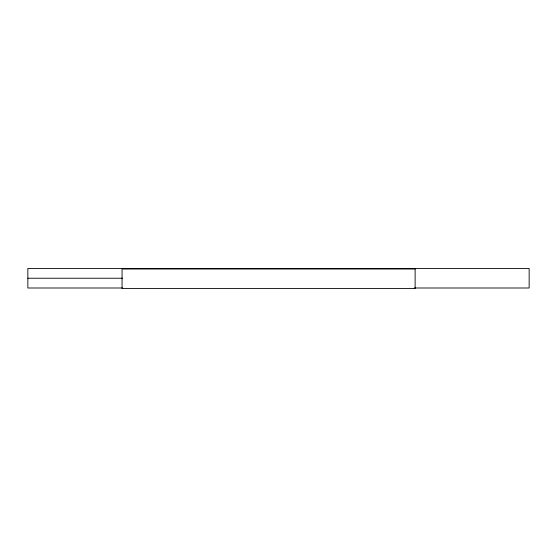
<?xml version="1.0" encoding="UTF-8"?>
<svg xmlns="http://www.w3.org/2000/svg" width="557" height="557" viewBox="0 0 557 557"><rect width="100%" height="100%" fill="white"/><g stroke="black" fill="none" stroke-linecap="round" stroke-linejoin="round"><path stroke-width="0.84" d="M27.85 278.228L122.651 278.228M122.651 287.997L27.85 287.997L27.85 268.46L529.15 268.46L529.15 287.997L414.345 287.997M415.125 269.003L122.053 269.003L122.053 288.54L415.125 288.54L415.125 269.003"/></g></svg>
